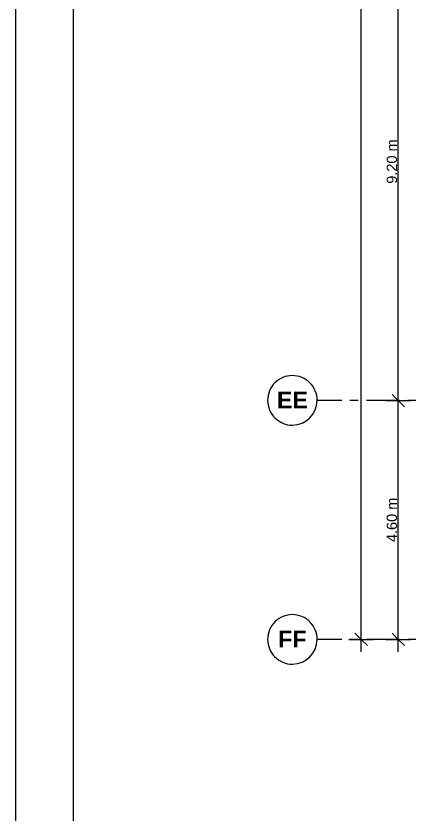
# Model space of a CAD drawing. Header units: metres. Extents: x -2 to 237, y -8 to 52.
# Drawn here: x -2.09 to 5.69, y 7.28 to 22.65 of the extents above; entities that cross this region are included whole.
import ezdxf

# ---------------------------------------------------------------- set-up
doc = ezdxf.new("R2010")
doc.units = ezdxf.units.M
for name, color, linetype, lineweight in [('HVAC - Ductos', 5, 'Continuous', 0), ('PDF3_Text', 7, 'Continuous', 0), ('pie de plano', 7, 'Continuous', 0)]:
    doc.layers.add(name, color=color, linetype=linetype, lineweight=lineweight)
doc.layers.add('PDF3_Geometry', color=7, linetype='Continuous', lineweight=0, true_color=0xaaaaaa)
doc.styles.add('PDF Helvetica', font='')
doc.styles.add('PDF Helvetica Bold', font='')
doc.styles.get('PDF Helvetica').set_extended_font_data('Helvetica')
doc.styles.get('PDF Helvetica Bold').set_extended_font_data('Helvetica', bold=True)

msp = doc.modelspace()

# ---------------------------------------------------------------- linework, layer by layer
at = {"layer": 'HVAC - Ductos', "color": 252, "lineweight": 0, "true_color": 0x939598}
for points in [[(4.561, 10.405), (4.561, 47.682)], [(5.276, 10.405), (5.276, 15.241), (5.276, 24.444), (5.276, 33.643), (5.276, 42.842), (5.276, 47.682)], [(5.037, 15.241), (5.276, 15.241), (5.514, 15.241)], [(5.156, 15.36), (5.276, 15.241), (5.395, 15.121)], [(4.441, 10.763), (4.561, 10.643), (4.68, 10.524)], [(5.156, 10.763), (5.276, 10.643), (5.395, 10.524)], [(4.322, 10.643), (4.561, 10.643), (4.799, 10.643)], [(5.037, 10.643), (5.276, 10.643), (5.514, 10.643)]]:
    msp.add_lwpolyline(points, dxfattribs=at)
at = {"layer": 'PDF3_Geometry', "lineweight": 0}
for points in [[(3.236, 15.722, 0.418293), (2.759, 15.245, 0.414665), (3.236, 14.768, 0.411075), (3.713, 15.245, 0.414713)], [(3.236, 11.12, 0.418269), (2.759, 10.643, 0.414664), (3.236, 10.167, 0.411074), (3.713, 10.643, 0.414688)]]:
    msp.add_lwpolyline(points, format="xyb", close=True, dxfattribs=at)
for points in [[(4.185, 15.241), (3.713, 15.241)], [(4.185, 10.643), (3.713, 10.643)]]:
    msp.add_lwpolyline(points, dxfattribs=at)
at = {"layer": 'PDF3_Geometry', "color": 252, "lineweight": 0, "true_color": 0x939598}
for points in [[(4.506, 15.241), (4.345, 15.241)], [(5.299, 15.241), (4.661, 15.241)], [(5.615, 15.241), (5.459, 15.241)], [(4.506, 10.643), (4.345, 10.643)], [(5.299, 10.643), (4.661, 10.643)], [(5.615, 10.643), (5.459, 10.643)]]:
    msp.add_lwpolyline(points, dxfattribs=at)
at = {"layer": 'pie de plano', "color": 7, "lineweight": 9}
msp.add_lwpolyline([(87.914, 52.159), (87.914, -7.842), (-2.09, -7.842), (-2.09, 52.159)], close=True, dxfattribs=at)
msp.add_lwpolyline([(87.437, 51.348), (-0.99, 51.348), (-0.99, -7.177), (87.437, -7.177)], dxfattribs=at)

# ---------------------------------------------------------------- texts
at = {"layer": 'PDF3_Text', "color": 252, "lineweight": 0, "true_color": 0x939598, "char_height": 0.2001, "attachment_point": 4, "rotation": 90, "style": 'PDF Helvetica'}
for s, insert in [('9.20 m', (5.153, 19.415)), ('4.60 m', (5.153, 12.517))]:
    msp.add_mtext(s, dxfattribs=dict(at, insert=insert))
at = {"layer": 'PDF3_Text', "color": 253, "lineweight": 0, "true_color": 0xaaaaaa, "char_height": 0.3202, "attachment_point": 4, "style": 'PDF Helvetica Bold'}
for s, insert in [('EE', (2.938, 15.252)), ('FF', (2.961, 10.65))]:
    msp.add_mtext(s, dxfattribs=dict(at, insert=insert))

doc.saveas('drawing.dxf')
